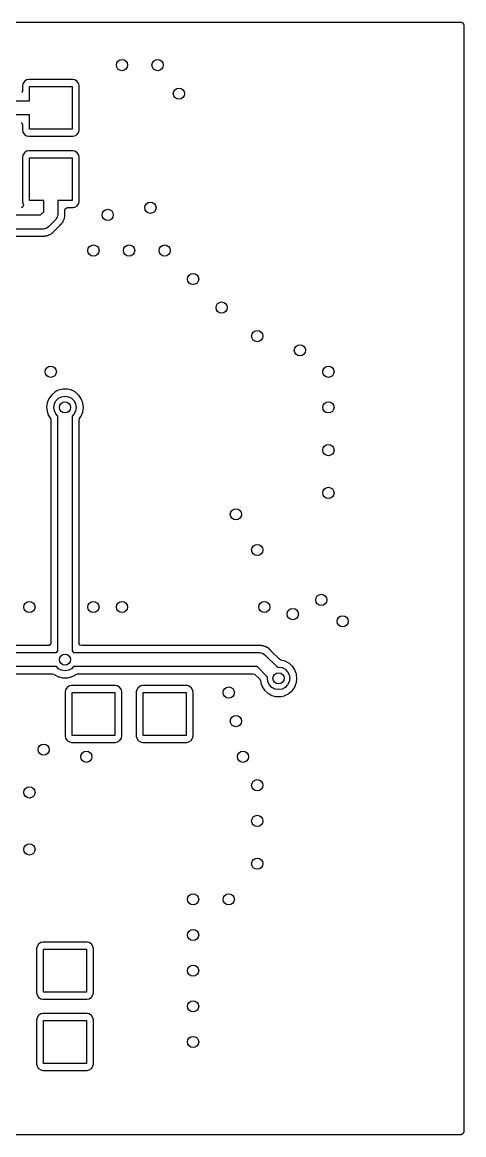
# Model space of a CAD drawing. Extents: x 0.23 to 2.59, y 0.27 to 1.83.
# Drawn here: x 1.97 to 2.59, y 0.27 to 1.83 of the extents above; entities that cross this region are included whole.
import ezdxf

# ---------------------------------------------------------------- set-up
doc = ezdxf.new("R2010")
doc.units = 0
doc.header["$MEASUREMENT"] = 0
doc.layers.add('BLACK', color=7, linetype='CONTINUOUS')

msp = doc.modelspace()

# ---------------------------------------------------------------- linework, layer by layer
at = {"layer": 'BLACK', "linetype": 'CONTINUOUS'}
for p, q in [((0.23376, 1.83014), (2.58624, 1.83014)), ((2.58624, 1.83014), (2.58853, 1.82939)), ((2.58853, 1.82939), (2.58995, 1.82744)), ((2.58995, 1.82744), (2.59014, 1.82624)), ((2.59014, 1.82624), (2.59014, 0.27376)), ((1.97615, 1.74929), (1.97289, 1.74711)), ((1.97903, 1.74986), (1.97615, 1.74929)), ((2.04097, 1.74986), (1.97903, 1.74986)), ((2.04385, 1.74929), (2.04097, 1.74986)), ((2.04711, 1.74711), (2.04385, 1.74929)), ((1.97014, 1.7336), (1.96939, 1.73131)), ((1.97071, 1.74385), (1.97014, 1.74097)), ((1.97014, 1.74097), (1.97014, 1.7336)), ((1.97289, 1.74711), (1.97071, 1.74385)), ((1.98, 1.71984), (1.98, 1.74)), ((1.98, 1.74), (2.04, 1.74)), ((2.04, 1.74), (2.04, 1.68)), ((2.04929, 1.74385), (2.04711, 1.74711)), ((2.04986, 1.74097), (2.04929, 1.74385)), ((2.04986, 1.67903), (2.04986, 1.74097)), ((1.94, 1.71984), (1.98, 1.71984)), ((1.98, 1.70016), (1.94, 1.70016)), ((1.96853, 1.68955), (1.96995, 1.6876)), ((1.96995, 1.6876), (1.97014, 1.6864)), ((1.97014, 1.6864), (1.97014, 1.67903)), ((1.98, 1.68), (1.98, 1.70016)), ((1.97014, 1.67903), (1.97071, 1.67615)), ((1.97071, 1.67615), (1.97289, 1.67289)), ((1.97289, 1.67289), (1.97615, 1.67071)), ((1.97615, 1.67071), (1.97903, 1.67014)), ((1.97903, 1.67014), (2.04097, 1.67014)), ((2.04, 1.68), (1.98, 1.68)), ((2.04097, 1.67014), (2.04385, 1.67071)), ((2.04385, 1.67071), (2.04711, 1.67289)), ((2.04711, 1.67289), (2.04929, 1.67615)), ((2.04929, 1.67615), (2.04986, 1.67903)), ((1.97071, 1.64385), (1.97014, 1.64097)), ((1.97014, 1.64097), (1.97014, 1.57903)), ((1.97289, 1.64711), (1.97071, 1.64385)), ((1.97615, 1.64929), (1.97289, 1.64711)), ((1.97903, 1.64986), (1.97615, 1.64929)), ((2.04097, 1.64986), (1.97903, 1.64986)), ((1.98, 1.58), (1.98, 1.64)), ((1.98, 1.64), (2.04, 1.64)), ((2.04, 1.64), (2.04, 1.58)), ((2.04385, 1.64929), (2.04097, 1.64986)), ((2.04711, 1.64711), (2.04385, 1.64929)), ((2.04929, 1.64385), (2.04711, 1.64711)), ((2.04986, 1.64097), (2.04929, 1.64385)), ((2.04986, 1.57903), (2.04986, 1.64097)), ((1.97014, 1.57903), (1.97071, 1.57615)), ((1.97071, 1.57615), (1.97097, 1.57577)), ((2.00016, 1.58), (1.98, 1.58)), ((2.00016, 1.56439), (2.00016, 1.58)), ((2.04, 1.58), (2.01984, 1.58)), ((2.01984, 1.58), (2.01984, 1.56031)), ((2.04711, 1.57289), (2.04929, 1.57615)), ((2.04929, 1.57615), (2.04986, 1.57903)), ((1.97079, 1.57119), (1.96878, 1.56985)), ((1.97162, 1.57345), (1.97079, 1.57119)), ((1.97097, 1.57577), (1.971, 1.57564)), ((1.971, 1.57564), (1.97107, 1.57548)), ((1.97107, 1.57548), (1.97105, 1.57547)), ((1.97105, 1.57547), (1.97162, 1.57345)), ((1.99561, 1.55984), (2.00016, 1.56439)), ((2.01984, 1.56031), (2.01909, 1.55655)), ((2.0297, 1.56624), (2.03045, 1.56853)), ((2.0297, 1.56281), (2.0297, 1.56624)), ((2.02979, 1.562), (2.0297, 1.56281)), ((2.02972, 1.55971), (2.02984, 1.56139)), ((2.02986, 1.56167), (2.02979, 1.562)), ((2.02984, 1.56139), (2.02986, 1.56167)), ((2.03045, 1.56853), (2.0324, 1.56995)), ((2.0324, 1.56995), (2.0336, 1.57014)), ((2.0336, 1.57014), (2.04097, 1.57014)), ((2.04097, 1.57014), (2.04385, 1.57071)), ((2.04385, 1.57071), (2.04711, 1.57289)), ((1.89176, 1.55984), (1.99561, 1.55984)), ((2.01696, 1.55336), (2.00664, 1.54304)), ((2.01909, 1.55655), (2.01696, 1.55336)), ((2.02206, 1.54451), (2.02246, 1.54483)), ((2.02246, 1.54483), (2.02267, 1.54501)), ((2.02246, 1.54483), (2.02246, 1.54483)), ((2.02267, 1.54501), (2.0229, 1.54515)), ((2.0229, 1.54515), (2.02309, 1.54536)), ((2.02309, 1.54536), (2.0243, 1.54674)), ((2.02309, 1.54536), (2.02309, 1.54536)), ((2.0243, 1.54674), (2.02447, 1.54692)), ((2.02447, 1.54692), (2.02493, 1.54738)), ((2.02493, 1.54738), (2.02502, 1.54749)), ((2.02502, 1.54749), (2.0252, 1.54774)), ((2.02502, 1.54749), (2.02502, 1.54749)), ((2.0252, 1.54774), (2.0254, 1.54798)), ((2.0254, 1.54798), (2.02561, 1.54822)), ((2.02561, 1.54822), (2.02664, 1.54939)), ((2.02664, 1.54939), (2.02681, 1.54975)), ((2.02681, 1.54975), (2.02722, 1.55043)), ((2.02722, 1.55043), (2.02746, 1.55075)), ((2.02746, 1.55075), (2.02812, 1.55251)), ((2.02812, 1.55251), (2.02824, 1.5528)), ((2.02824, 1.5528), (2.02892, 1.55424)), ((2.02892, 1.55424), (2.02904, 1.55449)), ((2.02892, 1.55424), (2.02892, 1.55424)), ((2.02904, 1.55449), (2.02908, 1.55477)), ((2.02908, 1.55477), (2.0291, 1.55489)), ((2.02908, 1.55477), (2.02908, 1.55477)), ((2.0291, 1.55489), (2.0293, 1.55566)), ((2.0293, 1.55566), (2.02935, 1.55578)), ((2.02935, 1.55578), (2.02944, 1.55604)), ((2.02935, 1.55578), (2.02935, 1.55578)), ((2.02944, 1.55604), (2.02958, 1.55791)), ((2.02958, 1.55791), (2.02962, 1.55822)), ((2.02962, 1.55822), (2.02968, 1.55863)), ((2.02968, 1.55863), (2.0297, 1.55878)), ((2.02968, 1.55863), (2.02968, 1.55863)), ((2.0297, 1.55942), (2.02972, 1.55971)), ((2.0297, 1.55878), (2.0297, 1.55942)), ((1.99969, 1.54016), (1.89584, 1.54016)), ((1.90154, 1.5303), (1.99704, 1.5303)), ((1.99704, 1.5303), (1.99754, 1.53024)), ((1.99754, 1.53024), (1.99754, 1.53024)), ((1.99754, 1.53024), (1.99782, 1.53022)), ((1.99782, 1.53022), (1.99809, 1.53016)), ((1.99809, 1.53016), (2.0002, 1.53029)), ((2.00345, 1.54091), (1.99969, 1.54016)), ((2.0002, 1.53029), (2.00044, 1.5303)), ((2.00044, 1.5303), (2.0011, 1.5303)), ((2.0011, 1.5303), (2.00124, 1.53031)), ((2.00124, 1.53031), (2.00154, 1.53036)), ((2.00124, 1.53031), (2.00124, 1.53031)), ((2.00154, 1.53036), (2.00185, 1.53039)), ((2.00185, 1.53039), (2.00344, 1.53049)), ((2.00344, 1.53049), (2.00345, 1.53049)), ((2.00664, 1.54304), (2.00345, 1.54091)), ((2.00345, 1.53049), (2.00372, 1.53051)), ((2.00372, 1.53051), (2.00398, 1.5306)), ((2.00398, 1.5306), (2.0041, 1.53064)), ((2.00398, 1.5306), (2.00398, 1.5306)), ((2.0041, 1.53064), (2.00487, 1.53084)), ((2.00487, 1.53084), (2.00492, 1.53084)), ((2.00492, 1.53084), (2.005, 1.53085)), ((2.005, 1.53085), (2.00527, 1.53089)), ((2.005, 1.53085), (2.005, 1.53085)), ((2.00527, 1.53089), (2.00553, 1.53101)), ((2.00553, 1.53101), (2.00698, 1.53167)), ((2.00553, 1.53101), (2.00553, 1.53101)), ((2.00698, 1.53167), (2.00727, 1.53179)), ((2.00727, 1.53179), (2.00783, 1.53199)), ((2.00783, 1.53199), (2.00903, 1.53242)), ((2.00903, 1.53242), (2.00936, 1.53266)), ((2.00936, 1.53266), (2.01004, 1.53306)), ((2.01004, 1.53306), (2.01041, 1.53323)), ((2.01041, 1.53323), (2.01104, 1.53377)), ((2.01104, 1.53377), (2.01183, 1.53445)), ((2.01183, 1.53445), (2.01208, 1.53465)), ((2.01208, 1.53465), (2.01209, 1.53466)), ((2.01209, 1.53466), (2.01253, 1.53498)), ((2.01253, 1.53498), (2.01298, 1.53543)), ((2.01298, 1.53543), (2.0132, 1.53563)), ((2.0132, 1.53563), (2.01448, 1.53673)), ((2.01448, 1.53673), (2.01469, 1.53691)), ((2.01448, 1.53673), (2.01448, 1.53673)), ((2.01469, 1.53691), (2.01487, 1.5372)), ((2.01487, 1.5372), (2.01539, 1.53783)), ((2.01539, 1.53783), (2.02206, 1.54451)), ((2.0155, 1.31134), (2.01083, 1.30726)), ((2.01571, 1.31145), (2.0155, 1.31134)), ((2.01875, 1.31301), (2.01571, 1.31145)), ((2.01571, 1.31145), (2.01571, 1.31145)), ((2.02101, 1.31418), (2.01875, 1.31301)), ((2.02703, 1.31563), (2.02101, 1.31418)), ((2.02727, 1.31563), (2.02703, 1.31563)), ((2.0301, 1.31561), (2.02727, 1.31563)), ((2.02727, 1.31563), (2.02727, 1.31563)), ((2.03323, 1.3156), (2.0301, 1.31561)), ((2.03346, 1.31554), (2.03323, 1.3156)), ((2.03624, 1.31484), (2.03346, 1.31554)), ((2.03346, 1.31554), (2.03346, 1.31554)), ((2.03925, 1.31408), (2.03624, 1.31484)), ((2.03945, 1.31398), (2.03925, 1.31408)), ((2.03945, 1.31397), (2.03945, 1.31398)), ((2.04127, 1.31301), (2.03945, 1.31397)), ((2.04472, 1.31118), (2.04127, 1.31301)), ((2.0462, 1.30987), (2.04472, 1.31118)), ((2.00495, 1.29592), (2.0042, 1.29027)), ((2.00498, 1.29618), (2.00495, 1.29592)), ((2.00501, 1.29642), (2.00498, 1.29618)), ((2.00498, 1.29618), (2.00498, 1.29618)), ((2.00726, 1.30219), (2.00501, 1.29642)), ((2.01083, 1.30726), (2.00726, 1.30219)), ((2.01502, 1.29487), (2.01726, 1.29926)), ((2.01726, 1.29926), (2.02074, 1.30274)), ((2.02074, 1.30274), (2.02513, 1.30498)), ((2.02513, 1.30498), (2.03, 1.30575)), ((2.03, 1.30575), (2.03487, 1.30498)), ((2.03487, 1.30498), (2.03926, 1.30274)), ((2.03926, 1.30274), (2.04274, 1.29926)), ((2.04274, 1.29926), (2.04498, 1.29487)), ((2.04918, 1.30722), (2.0462, 1.30987)), ((2.04935, 1.30706), (2.04918, 1.30722)), ((2.04918, 1.30722), (2.04918, 1.30722)), ((2.05286, 1.30195), (2.04935, 1.30706)), ((2.05505, 1.29615), (2.05286, 1.30195)), ((2.0558, 1.29), (2.05505, 1.29615)), ((2.0042, 1.29027), (2.00423, 1.29004)), ((2.00423, 1.29004), (2.00423, 1.29004)), ((2.00423, 1.29004), (2.00472, 1.28557)), ((2.00472, 1.28557), (2.00488, 1.28411)), ((2.00488, 1.28411), (2.00701, 1.27829)), ((2.01425, 1.29), (2.01502, 1.29487)), ((2.01502, 1.28513), (2.01425, 1.29)), ((2.01726, 1.28074), (2.01502, 1.28513)), ((2.02016, 1.27785), (2.01726, 1.28074)), ((2.04274, 1.28074), (2.03984, 1.27785)), ((2.04498, 1.28513), (2.04274, 1.28074)), ((2.04498, 1.29487), (2.04575, 1.29)), ((2.04575, 1.29), (2.04498, 1.28513)), ((2.05261, 1.27757), (2.05367, 1.28022)), ((2.05367, 1.28022), (2.05483, 1.28311)), ((2.05483, 1.28311), (2.05492, 1.28332)), ((2.05483, 1.28311), (2.05483, 1.28311)), ((2.05492, 1.28332), (2.055, 1.28389)), ((2.055, 1.28389), (2.05577, 1.28933)), ((2.05577, 1.28933), (2.05579, 1.28946)), ((2.05577, 1.28933), (2.05577, 1.28933)), ((2.05579, 1.28946), (2.0558, 1.29)), ((2.00701, 1.27829), (2.00714, 1.27809)), ((2.00714, 1.27809), (2.00963, 1.27439)), ((2.00963, 1.27439), (2.0103, 1.27222)), ((2.0103, 1.27222), (2.0103, 0.959802)), ((2.02016, 0.948354), (2.02016, 1.27785)), ((2.03984, 1.27785), (2.03984, 0.948354)), ((2.0497, 1.27228), (2.05044, 1.27455)), ((2.0497, 0.959802), (2.0497, 1.27228)), ((2.05044, 1.27455), (2.05247, 1.27738)), ((2.05247, 1.27738), (2.05261, 1.27757)), ((2.05247, 1.27738), (2.05247, 1.27738)), ((2.0064, 0.955905), (1.86114, 0.955905)), ((2.0076, 0.956095), (2.0064, 0.955905)), ((2.00955, 0.957511), (2.0076, 0.956095)), ((2.0103, 0.959802), (2.00955, 0.957511)), ((2.0499, 0.958598), (2.0497, 0.959802)), ((2.05131, 0.956649), (2.0499, 0.958598)), ((2.0536, 0.955905), (2.05131, 0.956649)), ((2.3013, 0.955905), (2.0536, 0.955905)), ((2.30211, 0.955991), (2.3013, 0.955905)), ((2.30217, 0.956003), (2.30211, 0.955991)), ((2.30245, 0.956061), (2.30217, 0.956003)), ((2.30217, 0.956003), (2.30217, 0.956003)), ((2.30428, 0.955925), (2.30245, 0.956061)), ((2.30441, 0.955915), (2.30428, 0.955925)), ((2.3047, 0.955905), (2.30441, 0.955915)), ((2.30534, 0.955905), (2.3047, 0.955905)), ((2.30548, 0.955882), (2.30534, 0.955905)), ((2.30589, 0.955818), (2.30548, 0.955882)), ((2.30548, 0.955882), (2.30548, 0.955882)), ((2.30621, 0.955782), (2.30589, 0.955818)), ((2.30807, 0.955643), (2.30621, 0.955782)), ((2.30833, 0.955546), (2.30807, 0.955643)), ((2.30845, 0.955501), (2.30833, 0.955546)), ((2.30833, 0.955546), (2.30833, 0.955546)), ((2.30922, 0.9553), (2.30845, 0.955501)), ((2.30935, 0.95528), (2.30922, 0.9553)), ((2.30962, 0.955238), (2.30935, 0.95528)), ((2.30935, 0.95528), (2.30935, 0.95528)), ((2.30987, 0.955119), (2.30962, 0.955238)), ((2.31132, 0.954441), (2.30987, 0.955119)), ((2.30987, 0.955119), (2.30987, 0.955119)), ((2.31161, 0.954319), (2.31132, 0.954441)), ((2.3125, 0.953983), (2.31161, 0.954319)), ((2.31336, 0.953662), (2.3125, 0.953983)), ((2.31368, 0.953419), (2.31336, 0.953662)), ((2.31436, 0.95301), (2.31368, 0.953419)), ((2.31473, 0.952839), (2.31436, 0.95301)), ((2.31613, 0.951598), (2.31473, 0.952839)), ((1.85588, 0.946043), (2.01785, 0.946043)), ((2.01785, 0.946043), (2.02016, 0.948354)), ((2.03984, 0.948354), (2.04215, 0.946043)), ((2.04215, 0.946043), (2.3038, 0.946043)), ((2.3038, 0.946043), (2.30757, 0.945293)), ((2.30757, 0.945293), (2.31076, 0.94316)), ((2.31076, 0.94316), (2.32842, 0.925498)), ((2.31638, 0.951401), (2.31613, 0.951598)), ((2.31673, 0.951134), (2.31638, 0.951401)), ((2.3172, 0.950668), (2.31673, 0.951134)), ((2.31737, 0.950503), (2.3172, 0.950668)), ((2.31875, 0.949286), (2.31737, 0.950503)), ((2.31896, 0.949102), (2.31875, 0.949286)), ((2.31875, 0.949286), (2.31875, 0.949286)), ((2.31911, 0.948867), (2.31896, 0.949102)), ((2.31929, 0.948656), (2.31911, 0.948867)), ((2.3196, 0.948264), (2.31929, 0.948657)), ((2.31929, 0.948657), (2.31929, 0.948656)), ((2.33122, 0.936645), (2.3196, 0.948264)), ((2.33325, 0.935652), (2.33122, 0.936645)), ((2.01785, 0.926357), (1.8518, 0.926357)), ((2.02074, 0.92346), (2.01785, 0.926357)), ((2.02513, 0.921223), (2.02074, 0.92346)), ((2.03, 0.920452), (2.02513, 0.921223)), ((2.03487, 0.921223), (2.03, 0.920452)), ((2.03926, 0.92346), (2.03487, 0.921223)), ((2.04215, 0.926357), (2.03926, 0.92346)), ((2.29972, 0.926357), (2.04215, 0.926357)), ((2.3145, 0.911579), (2.29972, 0.926357)), ((2.32842, 0.925498), (2.33, 0.925748)), ((2.33, 0.925748), (2.33487, 0.924977)), ((2.33323, 0.935595), (2.33325, 0.935652)), ((2.33925, 0.934085), (2.33323, 0.935595)), ((2.33487, 0.924977), (2.33926, 0.92274)), ((2.33945, 0.933975), (2.33925, 0.934085)), ((2.33926, 0.92274), (2.34274, 0.919256)), ((2.34452, 0.931294), (2.33945, 0.933975)), ((2.33945, 0.933975), (2.33945, 0.933975)), ((2.34472, 0.931184), (2.34452, 0.931294)), ((2.34575, 0.93027), (2.34472, 0.931184)), ((2.34918, 0.927217), (2.34575, 0.93027)), ((2.34935, 0.927061), (2.34918, 0.927217)), ((2.34918, 0.927217), (2.34918, 0.927217)), ((2.35286, 0.921952), (2.34935, 0.927061)), ((2.35295, 0.921732), (2.35286, 0.921952)), ((2.35488, 0.916618), (2.35295, 0.921732)), ((1.8543, 0.916495), (2.01209, 0.916495)), ((2.01209, 0.916495), (2.01438, 0.915751)), ((2.01438, 0.915751), (2.01472, 0.91548)), ((2.01472, 0.91548), (2.01485, 0.915354)), ((2.01485, 0.915354), (2.01506, 0.915171)), ((2.01506, 0.915171), (2.01526, 0.915059)), ((2.01526, 0.915059), (2.01526, 0.915059)), ((2.01526, 0.915059), (2.0203, 0.912325)), ((2.0203, 0.912325), (2.0203, 0.912325)), ((2.0203, 0.912325), (2.0205, 0.912213)), ((2.0205, 0.912213), (2.02364, 0.91139)), ((2.02364, 0.91139), (2.02627, 0.9107)), ((2.02627, 0.9107), (2.02627, 0.9107)), ((2.02627, 0.9107), (2.0265, 0.91064)), ((2.0265, 0.91064), (2.02673, 0.910637)), ((2.02673, 0.910637), (2.02673, 0.910637)), ((2.02673, 0.910637), (2.0296, 0.910592)), ((2.0296, 0.910592), (2.0327, 0.910543)), ((2.0327, 0.910543), (2.03338, 0.9107)), ((2.03338, 0.9107), (2.03851, 0.911874)), ((2.03851, 0.911874), (2.03874, 0.911927)), ((2.03851, 0.911874), (2.03851, 0.911874)), ((2.03874, 0.911927), (2.03895, 0.912032)), ((2.03895, 0.912032), (2.04407, 0.914607)), ((2.04407, 0.914607), (2.04428, 0.914712)), ((2.04407, 0.914607), (2.04407, 0.914607)), ((2.04428, 0.914712), (2.04527, 0.915561)), ((2.04527, 0.915561), (2.0475, 0.916483)), ((2.0475, 0.916483), (2.0478, 0.916495)), ((2.0478, 0.916495), (2.29402, 0.916495)), ((2.29402, 0.916495), (2.29631, 0.915751)), ((2.29631, 0.915751), (2.29678, 0.915354)), ((2.29678, 0.915354), (2.30353, 0.908608)), ((2.30353, 0.908608), (2.30464, 0.906279)), ((2.30464, 0.906279), (2.30488, 0.904109)), ((2.31425, 0.91), (2.3145, 0.911579)), ((2.31502, 0.905134), (2.31425, 0.91)), ((2.31726, 0.900744), (2.31502, 0.905134)), ((2.34274, 0.919256), (2.34498, 0.914866)), ((2.34498, 0.905134), (2.34274, 0.900744)), ((2.34498, 0.914866), (2.34575, 0.91)), ((2.34575, 0.91), (2.34498, 0.905134)), ((2.35505, 0.916154), (2.35488, 0.916618)), ((2.35503, 0.904109), (2.35577, 0.909334)), ((2.35508, 0.915921), (2.35505, 0.916154)), ((2.35521, 0.914865), (2.35508, 0.915921)), ((2.35508, 0.915921), (2.35508, 0.915921)), ((2.3558, 0.91), (2.35521, 0.914865)), ((2.35577, 0.909334), (2.35579, 0.90946)), ((2.35577, 0.909334), (2.35577, 0.909334)), ((2.35579, 0.90946), (2.3558, 0.91)), ((2.03071, 0.893848), (2.03014, 0.890971)), ((2.03014, 0.890971), (2.03014, 0.829029)), ((2.03289, 0.89711), (2.03071, 0.893848)), ((2.03358, 0.897572), (2.03289, 0.89711)), ((2.03583, 0.899077), (2.03358, 0.897572)), ((2.03615, 0.89929), (2.03583, 0.899077)), ((2.03583, 0.899077), (2.03583, 0.899077)), ((2.03903, 0.899862), (2.03615, 0.89929)), ((2.10097, 0.899862), (2.03903, 0.899862)), ((2.04, 0.83), (2.04, 0.89)), ((2.04, 0.89), (2.1, 0.89)), ((2.1, 0.89), (2.1, 0.83)), ((2.10385, 0.89929), (2.10097, 0.899862)), ((2.10417, 0.899077), (2.10385, 0.89929)), ((2.10642, 0.897572), (2.10417, 0.899077)), ((2.10417, 0.899077), (2.10417, 0.899077)), ((2.10711, 0.89711), (2.10642, 0.897572)), ((2.10929, 0.893848), (2.10711, 0.89711)), ((2.10986, 0.890971), (2.10929, 0.893848)), ((2.10986, 0.829029), (2.10986, 0.890971)), ((2.13071, 0.893848), (2.13014, 0.890971)), ((2.13014, 0.890971), (2.13014, 0.829029)), ((2.13289, 0.89711), (2.13071, 0.893848)), ((2.13358, 0.897572), (2.13289, 0.89711)), ((2.13583, 0.899077), (2.13358, 0.897572)), ((2.13615, 0.89929), (2.13583, 0.899077)), ((2.13583, 0.899077), (2.13583, 0.899077)), ((2.13903, 0.899862), (2.13615, 0.89929)), ((2.20097, 0.899862), (2.13903, 0.899862)), ((2.14, 0.83), (2.14, 0.89)), ((2.14, 0.89), (2.2, 0.89)), ((2.2, 0.89), (2.2, 0.83)), ((2.20385, 0.89929), (2.20097, 0.899862)), ((2.20417, 0.899077), (2.20385, 0.89929)), ((2.20642, 0.897572), (2.20417, 0.899077)), ((2.20417, 0.899077), (2.20417, 0.899077)), ((2.20711, 0.89711), (2.20642, 0.897572)), ((2.20929, 0.893848), (2.20711, 0.89711)), ((2.20986, 0.890971), (2.20929, 0.893848)), ((2.20986, 0.829029), (2.20986, 0.890971)), ((2.30488, 0.904109), (2.30496, 0.903888)), ((2.30496, 0.903888), (2.30496, 0.903888)), ((2.30496, 0.903888), (2.3069, 0.898591)), ((2.3069, 0.898591), (2.30701, 0.898288)), ((2.30701, 0.898288), (2.30714, 0.898093)), ((2.30714, 0.898093), (2.31034, 0.893338)), ((2.31034, 0.893338), (2.31034, 0.893338)), ((2.31034, 0.893338), (2.31047, 0.893143)), ((2.31047, 0.893143), (2.31064, 0.892985)), ((2.31064, 0.892985), (2.31064, 0.892985)), ((2.31064, 0.892985), (2.31471, 0.88929)), ((2.32074, 0.89726), (2.31726, 0.900744)), ((2.32513, 0.895023), (2.32074, 0.89726)), ((2.33, 0.894252), (2.32513, 0.895023)), ((2.33487, 0.895023), (2.33, 0.894252)), ((2.33926, 0.89726), (2.33487, 0.895023)), ((2.34274, 0.900744), (2.33926, 0.89726)), ((2.34494, 0.889077), (2.34881, 0.892385)), ((2.34881, 0.892385), (2.34899, 0.892538)), ((2.34881, 0.892385), (2.34881, 0.892385)), ((2.34899, 0.892538), (2.35168, 0.896279)), ((2.35168, 0.896279), (2.35247, 0.897381)), ((2.35247, 0.897381), (2.35261, 0.897572)), ((2.35247, 0.897381), (2.35247, 0.897381)), ((2.35261, 0.897572), (2.35321, 0.899077)), ((2.35321, 0.899077), (2.35483, 0.903105)), ((2.35483, 0.903105), (2.35492, 0.903323)), ((2.35483, 0.903105), (2.35483, 0.903105)), ((2.35492, 0.903323), (2.35503, 0.904109)), ((2.31471, 0.88929), (2.31506, 0.888971)), ((2.31506, 0.888971), (2.31763, 0.887572)), ((2.31763, 0.887572), (2.3203, 0.886125)), ((2.3203, 0.886125), (2.3203, 0.886125)), ((2.3203, 0.886125), (2.3205, 0.886013)), ((2.3205, 0.886013), (2.32364, 0.88519)), ((2.32364, 0.88519), (2.32627, 0.8845)), ((2.32627, 0.8845), (2.32627, 0.8845)), ((2.32627, 0.8845), (2.3265, 0.88444)), ((2.3265, 0.88444), (2.32673, 0.884437)), ((2.32673, 0.884437), (2.32673, 0.884437)), ((2.32673, 0.884437), (2.3296, 0.884392)), ((2.3296, 0.884392), (2.3327, 0.884343)), ((2.3327, 0.884343), (2.33338, 0.8845)), ((2.33338, 0.8845), (2.33851, 0.885674)), ((2.33851, 0.885674), (2.33874, 0.885727)), ((2.33851, 0.885674), (2.33851, 0.885674)), ((2.33874, 0.885727), (2.33895, 0.885832)), ((2.33895, 0.885832), (2.34407, 0.888407)), ((2.34407, 0.888407), (2.34428, 0.888512)), ((2.34407, 0.888407), (2.34407, 0.888407)), ((2.34428, 0.888512), (2.34494, 0.889077)), ((2.03014, 0.829029), (2.03071, 0.826152)), ((2.1, 0.83), (2.04, 0.83)), ((2.10929, 0.826152), (2.10986, 0.829029)), ((2.13014, 0.829029), (2.13071, 0.826152)), ((2.2, 0.83), (2.14, 0.83)), ((2.20929, 0.826152), (2.20986, 0.829029)), ((2.03071, 0.826152), (2.03289, 0.82289)), ((2.03289, 0.82289), (2.03615, 0.82071)), ((2.03615, 0.82071), (2.03903, 0.820138)), ((2.03903, 0.820138), (2.10097, 0.820138)), ((2.10097, 0.820138), (2.10385, 0.82071)), ((2.10385, 0.82071), (2.10711, 0.82289)), ((2.10711, 0.82289), (2.10929, 0.826152)), ((2.13071, 0.826152), (2.13289, 0.82289)), ((2.13289, 0.82289), (2.13615, 0.82071)), ((2.13615, 0.82071), (2.13903, 0.820138)), ((2.13903, 0.820138), (2.20097, 0.820138)), ((2.20097, 0.820138), (2.20385, 0.82071)), ((2.20385, 0.82071), (2.20711, 0.82289)), ((2.20711, 0.82289), (2.20929, 0.826152)), ((1.99071, 0.533848), (1.99014, 0.530971)), ((1.99014, 0.530971), (1.99014, 0.469029)), ((1.99289, 0.53711), (1.99071, 0.533848)), ((1.99615, 0.53929), (1.99289, 0.53711)), ((1.99903, 0.539862), (1.99615, 0.53929)), ((2.06097, 0.539862), (1.99903, 0.539862)), ((2.06385, 0.53929), (2.06097, 0.539862)), ((2.06711, 0.53711), (2.06385, 0.53929)), ((2.06929, 0.533848), (2.06711, 0.53711)), ((2.06986, 0.530971), (2.06929, 0.533848)), ((2.06986, 0.469029), (2.06986, 0.530971)), ((2, 0.47), (2, 0.53)), ((2, 0.53), (2.06, 0.53)), ((2.06, 0.53), (2.06, 0.47)), ((1.99014, 0.469029), (1.99071, 0.466152)), ((2.06, 0.47), (2, 0.47)), ((2.06929, 0.466152), (2.06986, 0.469029)), ((1.99071, 0.466152), (1.99289, 0.46289)), ((1.99289, 0.46289), (1.99615, 0.46071)), ((1.99615, 0.46071), (1.99903, 0.460138)), ((1.99903, 0.460138), (2.06097, 0.460138)), ((2.06097, 0.460138), (2.06385, 0.46071)), ((2.06385, 0.46071), (2.06711, 0.46289)), ((2.06711, 0.46289), (2.06929, 0.466152)), ((1.99289, 0.43711), (1.99071, 0.433848)), ((1.99615, 0.43929), (1.99289, 0.43711)), ((1.99903, 0.439862), (1.99615, 0.43929)), ((2.06097, 0.439862), (1.99903, 0.439862)), ((2.06385, 0.43929), (2.06097, 0.439862)), ((2.06711, 0.43711), (2.06385, 0.43929)), ((2.06929, 0.433848), (2.06711, 0.43711)), ((1.99071, 0.433848), (1.99014, 0.430971)), ((1.99014, 0.430971), (1.99014, 0.369029)), ((2, 0.37), (2, 0.43)), ((2, 0.43), (2.06, 0.43)), ((2.06, 0.43), (2.06, 0.37)), ((2.06986, 0.430971), (2.06929, 0.433848)), ((2.06986, 0.369029), (2.06986, 0.430971)), ((1.99014, 0.369029), (1.99071, 0.366152)), ((1.99071, 0.366152), (1.99289, 0.36289)), ((1.99289, 0.36289), (1.99615, 0.36071)), ((1.99615, 0.36071), (1.99903, 0.360138)), ((1.99903, 0.360138), (2.06097, 0.360138)), ((2.06, 0.37), (2, 0.37)), ((2.06097, 0.360138), (2.06385, 0.36071)), ((2.06385, 0.36071), (2.06711, 0.36289)), ((2.06711, 0.36289), (2.06929, 0.366152)), ((2.06929, 0.366152), (2.06986, 0.369029)), ((2.58624, 0.269862), (0.23376, 0.269862)), ((2.58744, 0.270053), (2.58624, 0.269862)), ((2.58939, 0.271469), (2.58744, 0.270053)), ((2.59014, 0.27376), (2.58939, 0.271469))]:
    msp.add_line(p, q, dxfattribs=at)
at = {"layer": 'BLACK'}
for centre in [(2.11, 1.77), (2.16, 1.77), (2.19, 1.73), (2.15, 1.57), (2.09, 1.56), (2.07, 1.51), (2.12, 1.51), (2.17, 1.51), (2.21, 1.47), (2.25, 1.43), (2.3, 1.39), (2.36, 1.37), (2.01, 1.34), (2.4, 1.34), (2.03, 1.29), (2.4, 1.29), (2.4, 1.23), (2.4, 1.17), (2.27, 1.14), (2.3, 1.09), (1.98, 1.01), (2.07, 1.01), (2.11, 1.01), (2.31, 1.01), (2.39, 1.02), (2.35, 1), (2.42, 0.99), (2.03, 0.9362), (2.33, 0.91), (2.26, 0.89), (2.27, 0.85), (2, 0.81), (2.06, 0.8), (2.28, 0.8), (2.3, 0.76), (1.98, 0.75), (2.3, 0.71), (1.98, 0.67), (2.3, 0.65), (2.21, 0.6), (2.26, 0.6), (2.21, 0.55), (2.21, 0.5), (2.21, 0.45), (2.21, 0.4)]:
    msp.add_circle(centre, 0.007874, dxfattribs=at)

doc.saveas('drawing.dxf')
